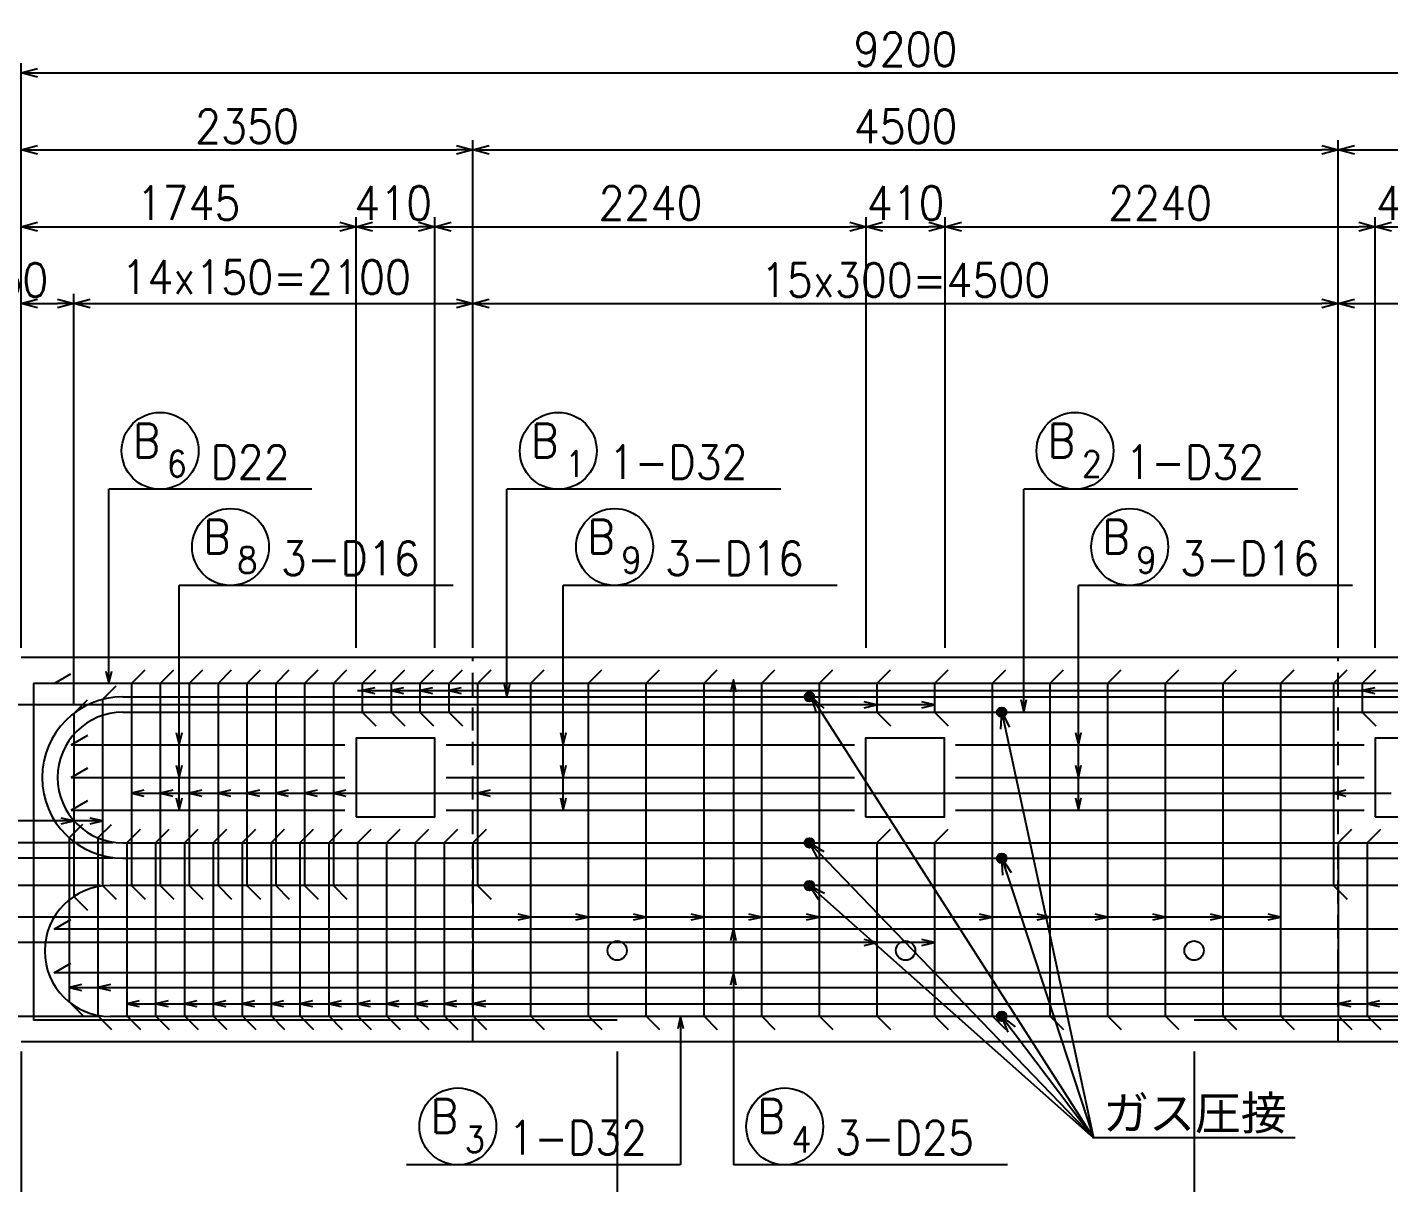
# Model space of a CAD drawing. Extents: x 22924 to 64974, y 77923 to 107623.
# Drawn here: x 30211 to 37291, y 89287 to 95297 of the extents above; entities that cross this region are included whole.
import ezdxf

# ---------------------------------------------------------------- set-up
doc = ezdxf.new("R2010")
doc.units = 0
doc.header["$LTSCALE"] = 300
doc.header["$MEASUREMENT"] = 0
doc.linetypes.add('HASEN1', pattern=[3, 2, -1])
doc.layers.get('0').update_dxf_attribs({"linetype": 'CONTINUOUS'})
doc.layers.get('DEFPOINTS').update_dxf_attribs({"linetype": 'CONTINUOUS'})
for name, color, linetype in [('-コーベル', 2, 'CONTINUOUS'), ('-寸法', 1, 'CONTINUOUS'), ('-引き出し横', 1, 'CONTINUOUS'), ('-引き出し縦', 1, 'CONTINUOUS'), ('-構造', 3, 'CONTINUOUS'), ('-肋筋-桁', 3, 'CONTINUOUS'), ('LAYER001', 7, 'CONTINUOUS'), ('鉄筋', 2, 'CONTINUOUS'), ('鉄筋材料', 3, 'CONTINUOUS')]:
    doc.layers.add(name, color=color, linetype=linetype)
doc.styles.add('MS明朝', font='MS PMincho.ttf')
doc.styles.add('romans', font='ROMANS.shx', dxfattribs={"width": 0.9, "bigfont": 'EXTFONT.shx'})
doc.styles.add('ｽﾀｲﾙ1', font='ROMANS.shx', dxfattribs={"bigfont": 'EXTFONT.shx'})
doc.dimstyles.new('ST-50', dxfattribs={"dimscale": 50, "dimtxt": 3.5, "dimasz": 1.7, "dimexe": 1, "dimexo": 1, "dimgap": 1, "dimtad": 0, "dimdec": 0, "dimzin": 0, "dimdsep": 46, "dimtxsty": 'romans', "dimblk": 'OPEN30', "dimcen": 1, "dimdle": 3, "dimclrd": 1, "dimclre": 1, "dimclrt": 3, "dimaunit": 1, "dimadec": 0, "dimazin": 0, "dimtfac": 1, "dimtdec": 0, "dimtix": 1, "dimtmove": 2, "dimatfit": 3, "dimldrblk": 'OPEN30', "dimfxl": 0, "dimtvp": 0.7, "dimtolj": 1, "dimtzin": 0, "dimarcsym": 0})

# ---------------------------------------------------------------- blocks, each defined once
blk = doc.blocks.new('_Open30')
at = {"color": 0, "lineweight": -2}
for p, q in [((-1, 0.268), (0, 0)), ((0, 0), (-1, -0.268)), ((0, 0), (-1, 0))]:
    blk.add_line(p, q, dxfattribs=at)
blk = doc.blocks.new('*D12')
at = {"layer": '-寸法', "color": 1, "linetype": 'Continuous', "lineweight": -2}
for p, q in [((32528.5, 92069.4), (32528.5, 93909.4)), ((37028.5, 92069.4), (37028.5, 93909.4)), ((32613.5, 93859.4), (36943.5, 93859.4))]:
    blk.add_line(p, q, dxfattribs=at)
at = {"layer": 'DEFPOINTS', "color": 0, "linetype": 'Continuous'}
for p in [(37028.5, 93859.4), (32528.5, 92019.4), (37028.5, 92019.4)]:
    blk.add_point(p, dxfattribs=at)
at = {"layer": '-寸法', "color": 1, "linetype": 'Continuous', "lineweight": -2, "xscale": 85, "yscale": 85, "zscale": 85, "rotation": 180}
blk.add_blockref('_Open30', (32528.5, 93859.4), dxfattribs=at)
at = {"layer": '-寸法', "color": 1, "linetype": 'Continuous', "lineweight": -2, "xscale": 85, "yscale": 85, "zscale": 85}
blk.add_blockref('_Open30', (37028.5, 93859.4), dxfattribs=at)
at = {"layer": '-寸法', "color": 3, "linetype": 'Continuous', "insert": (34778.5, 93981.9), "char_height": 175, "attachment_point": 5, "style": 'romans'}
blk.add_mtext('\\A1;15x300=4500', dxfattribs=at)
blk = doc.blocks.new('*D13')
at = {"layer": '-寸法', "color": 1, "linetype": 'Continuous', "lineweight": -2}
for p, q in [((33278.5, 89969.4), (33278.5, 88402.3)), ((36278.5, 89969.4), (36278.5, 88402.3)), ((33363.5, 88452.3), (36193.5, 88452.3))]:
    blk.add_line(p, q, dxfattribs=at)
at = {"layer": 'DEFPOINTS', "color": 0, "linetype": 'Continuous'}
for p in [(33278.5, 90019.4), (36278.5, 90019.4), (36278.5, 88452.3)]:
    blk.add_point(p, dxfattribs=at)
at = {"layer": '-寸法', "color": 1, "linetype": 'Continuous', "lineweight": -2, "xscale": 85, "yscale": 85, "zscale": 85, "rotation": 180}
blk.add_blockref('_Open30', (33278.5, 88452.3), dxfattribs=at)
at = {"layer": '-寸法', "color": 1, "linetype": 'Continuous', "lineweight": -2, "xscale": 85, "yscale": 85, "zscale": 85}
blk.add_blockref('_Open30', (36278.5, 88452.3), dxfattribs=at)
at = {"layer": '-寸法', "color": 3, "linetype": 'Continuous', "insert": (34778.5, 88574.8), "char_height": 175, "attachment_point": 5, "style": 'romans'}
blk.add_mtext('\\A1;2×1500=3000', dxfattribs=at)
blk = doc.blocks.new('*D15')
at = {"layer": '-寸法', "color": 1, "linetype": 'Continuous', "lineweight": -2}
for p, q in [((30178.5, 92069.4), (30178.5, 95109.4)), ((39378.5, 92069.4), (39378.5, 95109.4)), ((30263.5, 95059.4), (39293.5, 95059.4))]:
    blk.add_line(p, q, dxfattribs=at)
at = {"layer": 'DEFPOINTS', "color": 0, "linetype": 'Continuous'}
for p in [(39378.5, 95059.4), (30178.5, 92019.4), (39378.5, 92019.4)]:
    blk.add_point(p, dxfattribs=at)
at = {"layer": '-寸法', "color": 1, "linetype": 'Continuous', "lineweight": -2, "xscale": 85, "yscale": 85, "zscale": 85, "rotation": 180}
blk.add_blockref('_Open30', (30178.5, 95059.4), dxfattribs=at)
at = {"layer": '-寸法', "color": 1, "linetype": 'Continuous', "lineweight": -2, "xscale": 85, "yscale": 85, "zscale": 85}
blk.add_blockref('_Open30', (39378.5, 95059.4), dxfattribs=at)
at = {"layer": '-寸法', "color": 3, "linetype": 'Continuous', "insert": (34778.5, 95181.9), "char_height": 175, "attachment_point": 5, "style": 'romans'}
blk.add_mtext('\\A1;9200', dxfattribs=at)
blk = doc.blocks.new('*D16')
at = {"layer": '-寸法', "color": 1, "linetype": 'Continuous', "lineweight": -2}
for p, q in [((34983.5, 92069.4), (34983.5, 94309.4)), ((37220.6, 92069.4), (37220.6, 94309.4)), ((35068.5, 94259.4), (37135.6, 94259.4))]:
    blk.add_line(p, q, dxfattribs=at)
at = {"layer": 'DEFPOINTS', "color": 0, "linetype": 'Continuous'}
for p in [(37220.6, 94259.4), (34983.5, 92019.4), (37220.6, 92019.4)]:
    blk.add_point(p, dxfattribs=at)
at = {"layer": '-寸法', "color": 1, "linetype": 'Continuous', "lineweight": -2, "xscale": 85, "yscale": 85, "zscale": 85, "rotation": 180}
blk.add_blockref('_Open30', (34983.5, 94259.4), dxfattribs=at)
at = {"layer": '-寸法', "color": 1, "linetype": 'Continuous', "lineweight": -2, "xscale": 85, "yscale": 85, "zscale": 85}
blk.add_blockref('_Open30', (37220.6, 94259.4), dxfattribs=at)
at = {"layer": '-寸法', "color": 3, "linetype": 'Continuous', "insert": (36102, 94381.9), "char_height": 175, "attachment_point": 5, "style": 'romans'}
blk.add_mtext('\\A1;2240', dxfattribs=at)
blk = doc.blocks.new('*D17')
at = {"layer": '-寸法', "color": 1, "linetype": 'Continuous', "lineweight": -2}
for p, q in [((32528.5, 92119.4), (32528.5, 94709.4)), ((37028.5, 92069.4), (37028.5, 94709.4)), ((32613.5, 94659.4), (36943.5, 94659.4))]:
    blk.add_line(p, q, dxfattribs=at)
at = {"layer": 'DEFPOINTS', "color": 0, "linetype": 'Continuous'}
for p in [(37028.5, 94659.4), (32528.5, 92069.4), (37028.5, 92019.4)]:
    blk.add_point(p, dxfattribs=at)
at = {"layer": '-寸法', "color": 1, "linetype": 'Continuous', "lineweight": -2, "xscale": 85, "yscale": 85, "zscale": 85, "rotation": 180}
blk.add_blockref('_Open30', (32528.5, 94659.4), dxfattribs=at)
at = {"layer": '-寸法', "color": 1, "linetype": 'Continuous', "lineweight": -2, "xscale": 85, "yscale": 85, "zscale": 85}
blk.add_blockref('_Open30', (37028.5, 94659.4), dxfattribs=at)
at = {"layer": '-寸法', "color": 3, "linetype": 'Continuous', "insert": (34778.5, 94781.9), "char_height": 175, "attachment_point": 5, "style": 'romans'}
blk.add_mtext('\\A1;4500', dxfattribs=at)
blk = doc.blocks.new('*D32')
at = {"layer": '-構造', "color": 1, "linetype": 'Continuous', "lineweight": -2}
for p, q in [((27270.4, 91139.5), (27270.4, 91224.5)), ((30658.5, 91054.5), (27220.4, 91054.5)), ((27270.4, 91054.5), (27270.4, 90974.5)), ((30658.5, 90974.5), (27220.4, 90974.5)), ((27270.4, 90889.5), (27270.4, 90804.5))]:
    blk.add_line(p, q, dxfattribs=at)
at = {"layer": 'DEFPOINTS', "color": 0, "linetype": 'Continuous'}
for p in [(30708.5, 91054.5), (27270.4, 90974.5), (30708.5, 90974.5)]:
    blk.add_point(p, dxfattribs=at)
at = {"layer": '-構造', "color": 1, "linetype": 'Continuous', "lineweight": -2, "xscale": 85, "yscale": 85, "zscale": 85}
for p, rotation in [((27270.4, 91054.5), 270), ((27270.4, 90974.5), 90)]:
    blk.add_blockref('_Open30', p, dxfattribs=dict(at, rotation=rotation))
at = {"layer": '-構造', "color": 3, "linetype": 'Continuous', "insert": (27429.5, 91251.1), "char_height": 175, "attachment_point": 5, "rotation": 90, "style": 'romans'}
blk.add_mtext('\\A1;80', dxfattribs=at)
blk = doc.blocks.new('*D33')
at = {"layer": '-構造', "color": 1, "linetype": 'Continuous', "lineweight": -2}
for p, q in [((30591.5, 90832.4), (27220.4, 90832.4)), ((27270.4, 90747.4), (27270.4, 90237.4)), ((30591.5, 90152.4), (27220.4, 90152.4))]:
    blk.add_line(p, q, dxfattribs=at)
at = {"layer": 'DEFPOINTS', "color": 0, "linetype": 'Continuous'}
for p in [(30641.5, 90832.4), (27270.4, 90152.4), (30641.5, 90152.4)]:
    blk.add_point(p, dxfattribs=at)
at = {"layer": '-構造', "color": 1, "linetype": 'Continuous', "lineweight": -2, "xscale": 85, "yscale": 85, "zscale": 85}
for p, rotation in [((27270.4, 90832.4), 90), ((27270.4, 90152.4), 270)]:
    blk.add_blockref('_Open30', p, dxfattribs=dict(at, rotation=rotation))
at = {"layer": '-構造', "color": 3, "linetype": 'Continuous', "insert": (27114.1, 90492.4), "char_height": 175, "attachment_point": 5, "rotation": 90, "style": 'romans'}
blk.add_mtext('\\A1;680', dxfattribs=at)
blk = doc.blocks.new('*D41')
at = {"layer": '-寸法', "color": 1, "linetype": 'Continuous', "lineweight": -2}
for p, q in [((30178.5, 92069.4), (30178.5, 93909.4)), ((30452.9, 92069.4), (30452.9, 93909.4)), ((30263.5, 93859.4), (30367.9, 93859.4))]:
    blk.add_line(p, q, dxfattribs=at)
at = {"layer": 'DEFPOINTS', "color": 0, "linetype": 'Continuous'}
for p in [(30452.9, 93859.4), (30178.5, 92019.4), (30452.9, 92019.4)]:
    blk.add_point(p, dxfattribs=at)
at = {"layer": '-寸法', "color": 1, "linetype": 'Continuous', "lineweight": -2, "xscale": 85, "yscale": 85, "zscale": 85, "rotation": 180}
blk.add_blockref('_Open30', (30178.5, 93859.4), dxfattribs=at)
at = {"layer": '-寸法', "color": 1, "linetype": 'Continuous', "lineweight": -2, "xscale": 85, "yscale": 85, "zscale": 85}
blk.add_blockref('_Open30', (30452.9, 93859.4), dxfattribs=at)
at = {"layer": '-寸法', "color": 3, "linetype": 'Continuous', "insert": (30117.6, 93981.9), "char_height": 175, "attachment_point": 5, "style": 'romans'}
blk.add_mtext('\\A1;250', dxfattribs=at)
blk = doc.blocks.new('*D56')
at = {"layer": '-寸法', "color": 1, "linetype": 'Continuous', "lineweight": -2}
for p, q in [((32330.6, 92069.4), (32330.6, 94309.4)), ((34573.5, 92069.4), (34573.5, 94309.4)), ((32415.6, 94259.4), (34488.5, 94259.4))]:
    blk.add_line(p, q, dxfattribs=at)
at = {"layer": 'DEFPOINTS', "color": 0, "linetype": 'Continuous'}
for p in [(34573.5, 94259.4), (32330.6, 92019.4), (34573.5, 92019.4)]:
    blk.add_point(p, dxfattribs=at)
at = {"layer": '-寸法', "color": 1, "linetype": 'Continuous', "lineweight": -2, "xscale": 85, "yscale": 85, "zscale": 85, "rotation": 180}
blk.add_blockref('_Open30', (32330.6, 94259.4), dxfattribs=at)
at = {"layer": '-寸法', "color": 1, "linetype": 'Continuous', "lineweight": -2, "xscale": 85, "yscale": 85, "zscale": 85}
blk.add_blockref('_Open30', (34573.5, 94259.4), dxfattribs=at)
at = {"layer": '-寸法', "color": 3, "linetype": 'Continuous', "insert": (33452, 94381.9), "char_height": 175, "attachment_point": 5, "style": 'romans'}
blk.add_mtext('\\A1;2240', dxfattribs=at)
blk = doc.blocks.new('*D57')
at = {"layer": '-寸法', "color": 1, "linetype": 'Continuous', "lineweight": -2}
for p, q in [((30178.5, 89969.4), (30178.5, 88402.3)), ((33278.5, 89969.4), (33278.5, 88402.3)), ((30263.5, 88452.3), (33193.5, 88452.3))]:
    blk.add_line(p, q, dxfattribs=at)
at = {"layer": 'DEFPOINTS', "color": 0, "linetype": 'Continuous'}
for p in [(30178.5, 90019.4), (33278.5, 90019.4), (33278.5, 88452.3)]:
    blk.add_point(p, dxfattribs=at)
at = {"layer": '-寸法', "color": 1, "linetype": 'Continuous', "lineweight": -2, "xscale": 85, "yscale": 85, "zscale": 85, "rotation": 180}
blk.add_blockref('_Open30', (30178.5, 88452.3), dxfattribs=at)
at = {"layer": '-寸法', "color": 1, "linetype": 'Continuous', "lineweight": -2, "xscale": 85, "yscale": 85, "zscale": 85}
blk.add_blockref('_Open30', (33278.5, 88452.3), dxfattribs=at)
at = {"layer": '-寸法', "color": 3, "linetype": 'Continuous', "insert": (31728.5, 88574.8), "char_height": 175, "attachment_point": 5, "style": 'romans'}
blk.add_mtext('\\A1;3100', dxfattribs=at)
blk = doc.blocks.new('*D58')
at = {"layer": '-寸法', "color": 1, "linetype": 'Continuous', "lineweight": -2}
for p, q in [((30178.5, 92069.4), (30178.5, 94309.4)), ((31920.6, 92069.4), (31920.6, 94309.4)), ((30263.5, 94259.4), (31835.6, 94259.4))]:
    blk.add_line(p, q, dxfattribs=at)
at = {"layer": 'DEFPOINTS', "color": 0, "linetype": 'Continuous'}
for p in [(31920.6, 94259.4), (30178.5, 92019.4), (31920.6, 92019.4)]:
    blk.add_point(p, dxfattribs=at)
at = {"layer": '-寸法', "color": 1, "linetype": 'Continuous', "lineweight": -2, "xscale": 85, "yscale": 85, "zscale": 85, "rotation": 180}
blk.add_blockref('_Open30', (30178.5, 94259.4), dxfattribs=at)
at = {"layer": '-寸法', "color": 1, "linetype": 'Continuous', "lineweight": -2, "xscale": 85, "yscale": 85, "zscale": 85}
blk.add_blockref('_Open30', (31920.6, 94259.4), dxfattribs=at)
at = {"layer": '-寸法', "color": 3, "linetype": 'Continuous', "insert": (31049.5, 94381.9), "char_height": 175, "attachment_point": 5, "style": 'romans'}
blk.add_mtext('\\A1;1745', dxfattribs=at)
blk = doc.blocks.new('*D59')
at = {"layer": '-寸法', "color": 1, "linetype": 'Continuous', "lineweight": -2}
for p, q in [((30178.5, 92069.4), (30178.5, 94709.4)), ((32528.5, 92119.4), (32528.5, 94709.4)), ((30263.5, 94659.4), (32443.5, 94659.4))]:
    blk.add_line(p, q, dxfattribs=at)
at = {"layer": 'DEFPOINTS', "color": 0, "linetype": 'Continuous'}
for p in [(32528.5, 94659.4), (32528.5, 92069.4), (30178.5, 92019.4)]:
    blk.add_point(p, dxfattribs=at)
at = {"layer": '-寸法', "color": 1, "linetype": 'Continuous', "lineweight": -2, "xscale": 85, "yscale": 85, "zscale": 85, "rotation": 180}
blk.add_blockref('_Open30', (30178.5, 94659.4), dxfattribs=at)
at = {"layer": '-寸法', "color": 1, "linetype": 'Continuous', "lineweight": -2, "xscale": 85, "yscale": 85, "zscale": 85}
blk.add_blockref('_Open30', (32528.5, 94659.4), dxfattribs=at)
at = {"layer": '-寸法', "color": 3, "linetype": 'Continuous', "insert": (31353.5, 94781.9), "char_height": 175, "attachment_point": 5, "style": 'romans'}
blk.add_mtext('\\A1;2350', dxfattribs=at)
blk = doc.blocks.new('*D60')
at = {"layer": '-寸法', "color": 1, "linetype": 'Continuous', "lineweight": -2}
for p, q in [((30452.9, 91777.7), (30452.9, 93909.4)), ((32528.5, 92069.4), (32528.5, 93909.4)), ((30537.9, 93859.4), (32443.5, 93859.4))]:
    blk.add_line(p, q, dxfattribs=at)
at = {"layer": 'DEFPOINTS', "color": 0, "linetype": 'Continuous'}
for p in [(32528.5, 93859.4), (32528.5, 92019.4), (30452.9, 91727.7)]:
    blk.add_point(p, dxfattribs=at)
at = {"layer": '-寸法', "color": 1, "linetype": 'Continuous', "lineweight": -2, "xscale": 85, "yscale": 85, "zscale": 85, "rotation": 180}
blk.add_blockref('_Open30', (30452.9, 93859.4), dxfattribs=at)
at = {"layer": '-寸法', "color": 1, "linetype": 'Continuous', "lineweight": -2, "xscale": 85, "yscale": 85, "zscale": 85}
blk.add_blockref('_Open30', (32528.5, 93859.4), dxfattribs=at)
at = {"layer": '-寸法', "color": 3, "linetype": 'Continuous', "insert": (31453.5, 93997), "char_height": 175, "attachment_point": 5, "style": 'romans'}
blk.add_mtext('\\A1;14x150=2100', dxfattribs=at)
blk = doc.blocks.new('*D61')
at = {"layer": '-寸法', "color": 1, "linetype": 'Continuous', "lineweight": -2}
for p, q in [((31920.6, 92069.4), (31920.6, 94309.4)), ((32330.6, 92069.4), (32330.6, 94309.4)), ((32005.6, 94259.4), (32245.6, 94259.4))]:
    blk.add_line(p, q, dxfattribs=at)
at = {"layer": 'DEFPOINTS', "color": 0, "linetype": 'Continuous'}
for p in [(32330.6, 94259.4), (31920.6, 92019.4), (32330.6, 92019.4)]:
    blk.add_point(p, dxfattribs=at)
at = {"layer": '-寸法', "color": 1, "linetype": 'Continuous', "lineweight": -2, "xscale": 85, "yscale": 85, "zscale": 85, "rotation": 180}
blk.add_blockref('_Open30', (31920.6, 94259.4), dxfattribs=at)
at = {"layer": '-寸法', "color": 1, "linetype": 'Continuous', "lineweight": -2, "xscale": 85, "yscale": 85, "zscale": 85}
blk.add_blockref('_Open30', (32330.6, 94259.4), dxfattribs=at)
at = {"layer": '-寸法', "color": 3, "linetype": 'Continuous', "insert": (32113.7, 94381.9), "char_height": 175, "attachment_point": 5, "style": 'romans'}
blk.add_mtext('\\A1;410', dxfattribs=at)
blk = doc.blocks.new('*D62')
at = {"layer": '-寸法', "color": 1, "linetype": 'Continuous', "lineweight": -2}
for p, q in [((34573.5, 92069.4), (34573.5, 94309.4)), ((34983.5, 92069.4), (34983.5, 94309.4)), ((34658.5, 94259.4), (34898.5, 94259.4))]:
    blk.add_line(p, q, dxfattribs=at)
at = {"layer": 'DEFPOINTS', "color": 0, "linetype": 'Continuous'}
for p in [(34983.5, 94259.4), (34573.5, 92019.4), (34983.5, 92019.4)]:
    blk.add_point(p, dxfattribs=at)
at = {"layer": '-寸法', "color": 1, "linetype": 'Continuous', "lineweight": -2, "xscale": 85, "yscale": 85, "zscale": 85, "rotation": 180}
blk.add_blockref('_Open30', (34573.5, 94259.4), dxfattribs=at)
at = {"layer": '-寸法', "color": 1, "linetype": 'Continuous', "lineweight": -2, "xscale": 85, "yscale": 85, "zscale": 85}
blk.add_blockref('_Open30', (34983.5, 94259.4), dxfattribs=at)
at = {"layer": '-寸法', "color": 3, "linetype": 'Continuous', "insert": (34778.5, 94381.9), "char_height": 175, "attachment_point": 5, "style": 'romans'}
blk.add_mtext('\\A1;410', dxfattribs=at)
blk = doc.blocks.new('*D88')
at = {"layer": '-寸法', "color": 1, "linetype": 'Continuous', "lineweight": -2}
for p, q in [((37028.5, 92069.4), (37028.5, 94709.4)), ((39378.5, 92069.4), (39378.5, 94709.4)), ((37113.5, 94659.4), (39293.5, 94659.4))]:
    blk.add_line(p, q, dxfattribs=at)
at = {"layer": 'DEFPOINTS', "color": 0, "linetype": 'Continuous'}
for p in [(39378.5, 94659.4), (37028.5, 92019.4), (39378.5, 92019.4)]:
    blk.add_point(p, dxfattribs=at)
at = {"layer": '-寸法', "color": 1, "linetype": 'Continuous', "lineweight": -2, "xscale": 85, "yscale": 85, "zscale": 85, "rotation": 180}
blk.add_blockref('_Open30', (37028.5, 94659.4), dxfattribs=at)
at = {"layer": '-寸法', "color": 1, "linetype": 'Continuous', "lineweight": -2, "xscale": 85, "yscale": 85, "zscale": 85}
blk.add_blockref('_Open30', (39378.5, 94659.4), dxfattribs=at)
at = {"layer": '-寸法', "color": 3, "linetype": 'Continuous', "insert": (38203.5, 94781.9), "char_height": 175, "attachment_point": 5, "style": 'romans'}
blk.add_mtext('\\A1;2350', dxfattribs=at)
blk = doc.blocks.new('*D90')
at = {"layer": '-寸法', "color": 1, "linetype": 'Continuous', "lineweight": -2}
for p, q in [((36278.5, 89969.4), (36278.5, 88402.3)), ((39378.5, 89969.4), (39378.5, 88402.3)), ((36363.5, 88452.3), (39293.5, 88452.3))]:
    blk.add_line(p, q, dxfattribs=at)
at = {"layer": 'DEFPOINTS', "color": 0, "linetype": 'Continuous'}
for p in [(36278.5, 90019.4), (39378.5, 90019.4), (39378.5, 88452.3)]:
    blk.add_point(p, dxfattribs=at)
at = {"layer": '-寸法', "color": 1, "linetype": 'Continuous', "lineweight": -2, "xscale": 85, "yscale": 85, "zscale": 85, "rotation": 180}
blk.add_blockref('_Open30', (36278.5, 88452.3), dxfattribs=at)
at = {"layer": '-寸法', "color": 1, "linetype": 'Continuous', "lineweight": -2, "xscale": 85, "yscale": 85, "zscale": 85}
blk.add_blockref('_Open30', (39378.5, 88452.3), dxfattribs=at)
at = {"layer": '-寸法', "color": 3, "linetype": 'Continuous', "insert": (37828.5, 88574.8), "char_height": 175, "attachment_point": 5, "style": 'romans'}
blk.add_mtext('\\A1;3100', dxfattribs=at)
blk = doc.blocks.new('*D92')
at = {"layer": '-寸法', "color": 1, "linetype": 'Continuous', "lineweight": -2}
for p, q in [((37220.6, 92069.4), (37220.6, 94309.4)), ((37630.6, 92069.4), (37630.6, 94309.4)), ((37305.6, 94259.4), (37545.6, 94259.4))]:
    blk.add_line(p, q, dxfattribs=at)
at = {"layer": 'DEFPOINTS', "color": 0, "linetype": 'Continuous'}
for p in [(37630.6, 94259.4), (37220.6, 92019.4), (37630.6, 92019.4)]:
    blk.add_point(p, dxfattribs=at)
at = {"layer": '-寸法', "color": 1, "linetype": 'Continuous', "lineweight": -2, "xscale": 85, "yscale": 85, "zscale": 85, "rotation": 180}
blk.add_blockref('_Open30', (37220.6, 94259.4), dxfattribs=at)
at = {"layer": '-寸法', "color": 1, "linetype": 'Continuous', "lineweight": -2, "xscale": 85, "yscale": 85, "zscale": 85}
blk.add_blockref('_Open30', (37630.6, 94259.4), dxfattribs=at)
at = {"layer": '-寸法', "color": 3, "linetype": 'Continuous', "insert": (37426.6, 94381.9), "char_height": 175, "attachment_point": 5, "style": 'romans'}
blk.add_mtext('\\A1;410', dxfattribs=at)
blk = doc.blocks.new('*D153')
at = {"layer": '-構造', "color": 1, "linetype": 'Continuous', "lineweight": -2}
for p, q in [((37028.5, 92069.4), (37028.5, 93909.4)), ((39103.5, 92119.4), (39103.5, 93909.4)), ((37113.5, 93859.4), (39018.5, 93859.4))]:
    blk.add_line(p, q, dxfattribs=at)
at = {"layer": 'DEFPOINTS', "color": 0, "linetype": 'Continuous'}
for p in [(39103.5, 93859.4), (39103.5, 92069.4), (37028.5, 92019.4)]:
    blk.add_point(p, dxfattribs=at)
at = {"layer": '-構造', "color": 1, "linetype": 'Continuous', "lineweight": -2, "xscale": 85, "yscale": 85, "zscale": 85, "rotation": 180}
blk.add_blockref('_Open30', (37028.5, 93859.4), dxfattribs=at)
at = {"layer": '-構造', "color": 1, "linetype": 'Continuous', "lineweight": -2, "xscale": 85, "yscale": 85, "zscale": 85}
blk.add_blockref('_Open30', (39103.5, 93859.4), dxfattribs=at)
at = {"layer": '-構造', "color": 3, "linetype": 'Continuous', "insert": (38066, 93981.9), "char_height": 175, "attachment_point": 5, "style": 'romans'}
blk.add_mtext('\\A1;14x150=2100', dxfattribs=at)

msp = doc.modelspace()

# ---------------------------------------------------------------- linework, layer by layer
at = {"layer": '-コーベル', "color": 2, "linetype": 'Continuous'}
for p, q in [((30708.5, 91814.5), (38848.5, 91814.5)), ((30708.5, 91734.5), (38848.5, 91734.5)), ((30708.5, 91054.5), (38848.5, 91054.5)), ((30708.5, 90974.5), (38848.5, 90974.5)), ((38915.5, 90832.4), (30641.5, 90832.4)), ((38915.5, 90832.2), (30641.5, 90832.2)), ((39206.1, 90605.6), (30350.9, 90605.6)), ((39206.1, 90379), (30350.9, 90379)), ((33278.5, 90132.2), (30243, 90132.2)), ((38915.5, 90152.4), (30641.5, 90152.4)), ((39314, 90132.2), (36278.5, 90132.2))]:
    msp.add_line(p, q, dxfattribs=at)
for centre, radius in [((30708.5, 91394.5), 420), ((30708.5, 91394.5), 340), ((30641.5, 90492.4), 340)]:
    msp.add_arc(centre, radius, 90, 270, dxfattribs=at)
at = {"layer": '-引き出し横', "color": 1, "linetype": 'Continuous'}
msp.add_line((30602.9, 91168.8), (28584.2, 91168.8), dxfattribs=at)
at = {"layer": '-引き出し横', "color": 1, "linetype": 'Continuous', "flags": 128}
for points in [[(31691.4, 92893.5), (30634.9, 92893.5)], [(30634.9, 91902.4), (30634.9, 92893.5)], [(31001, 91502.4), (31001, 92393.5)], [(32998.3, 91502.4), (32998.3, 92393.5)], [(35677, 91502.4), (35677, 92393.5)], [(30619.9, 91948.4), (30634.9, 91883.4), (30649.9, 91948.4)], [(34928.5, 91772.5), (30004.9, 91772.5)], [(34563.5, 91757.5), (34628.5, 91772.5), (34563.5, 91787.5)], [(34863.5, 91757.5), (34928.5, 91772.5), (34863.5, 91787.5)], [(30986, 91629.5), (31001, 91564.5), (31016, 91629.5)], [(32983.3, 91629.5), (32998.3, 91564.5), (33013.3, 91629.5)], [(35662, 91629.5), (35677, 91564.5), (35692, 91629.5)], [(31001, 91442.4), (31001, 91602.4)], [(32998.3, 91442.4), (32998.3, 91602.4)], [(35677, 91442.4), (35677, 91602.4)], [(30986, 91459.5), (31001, 91394.5), (31016, 91459.5)], [(31001, 91224.5), (31001, 91442.4)], [(32983.3, 91459.5), (32998.3, 91394.5), (33013.3, 91459.5)], [(32998.3, 91224.5), (32998.3, 91442.4)], [(35662, 91459.5), (35677, 91394.5), (35692, 91459.5)], [(35677, 91224.5), (35677, 91442.4)], [(30986, 91289.5), (31001, 91224.5), (31016, 91289.5)], [(32983.3, 91289.5), (32998.3, 91224.5), (33013.3, 91289.5)], [(35662, 91289.5), (35677, 91224.5), (35692, 91289.5)], [(30387.9, 91153.8), (30452.9, 91168.8), (30387.9, 91183.8)], [(30537.9, 91153.8), (30602.9, 91168.8), (30537.9, 91183.8)], [(32528.5, 90668.6), (28609.5, 90668.6)], [(32828.5, 90668.6), (32528.5, 90668.6)], [(32763.5, 90653.6), (32828.5, 90668.6), (32763.5, 90683.6)], [(33128.5, 90668.6), (32828.5, 90668.6)], [(33063.5, 90653.6), (33128.5, 90668.6), (33063.5, 90683.6)], [(33428.5, 90668.6), (33128.5, 90668.6)], [(33363.5, 90653.6), (33428.5, 90668.6), (33363.5, 90683.6)], [(33728.5, 90668.6), (33428.5, 90668.6)], [(33663.5, 90653.6), (33728.5, 90668.6), (33663.5, 90683.6)], [(34028.5, 90668.6), (33728.5, 90668.6)], [(33963.5, 90653.6), (34028.5, 90668.6), (33963.5, 90683.6)], [(34328.5, 90668.6), (34028.5, 90668.6)], [(34263.5, 90653.6), (34328.5, 90668.6), (34263.5, 90683.6)], [(34928.5, 90668.6), (34328.5, 90668.6)], [(35228.5, 90668.6), (34928.5, 90668.6)], [(35163.5, 90653.6), (35228.5, 90668.6), (35163.5, 90683.6)], [(35528.5, 90668.6), (35228.5, 90668.6)], [(35463.5, 90653.6), (35528.5, 90668.6), (35463.5, 90683.6)], [(35828.5, 90668.6), (35528.5, 90668.6)], [(35763.5, 90653.6), (35828.5, 90668.6), (35763.5, 90683.6)], [(36128.5, 90668.6), (35828.5, 90668.6)], [(36063.5, 90653.6), (36128.5, 90668.6), (36063.5, 90683.6)], [(36428.5, 90668.6), (36128.5, 90668.6)], [(36363.5, 90653.6), (36428.5, 90668.6), (36363.5, 90683.6)], [(36728.5, 90668.6), (36428.5, 90668.6)], [(36663.5, 90653.6), (36728.5, 90668.6), (36663.5, 90683.6)], [(34928.5, 90536.6), (29886.8, 90536.6)], [(34563.5, 90521.6), (34628.5, 90536.6), (34563.5, 90551.6)], [(34863.5, 90521.6), (34928.5, 90536.6), (34863.5, 90551.6)]]:
    msp.add_lwpolyline(points, dxfattribs=at)
at = {"layer": '-引き出し縦', "color": 1, "linetype": 'Continuous', "flags": 128}
for points in [[(34130.5, 92893.5), (32705.5, 92893.5)], [(32705.5, 91814.5), (32705.5, 92893.5)], [(35392.6, 91734.5), (35392.6, 92893.5)], [(36817.6, 92893.5), (35392.6, 92893.5)], [(32426, 92393.5), (31001, 92393.5)], [(34423.3, 92393.5), (32998.3, 92393.5)], [(37102, 92393.5), (35677, 92393.5)], [(33897.9, 91838.4), (33882.9, 91903.4), (33867.9, 91838.4)], [(33882.9, 91903.4), (33882.9, 90710.6)], [(31928.5, 91846.3), (37428.5, 91846.3)], [(32017.9, 91861.3), (31952.9, 91846.3), (32017.9, 91831.3)], [(32168.3, 91861.3), (32103.3, 91846.3), (32168.3, 91831.3)], [(32317.9, 91861.3), (32252.9, 91846.3), (32317.9, 91831.3)], [(32467.9, 91861.3), (32402.9, 91846.3), (32467.9, 91831.3)], [(32690.5, 91879.5), (32705.5, 91814.5), (32720.5, 91879.5)], [(37218.5, 91861.3), (37153.5, 91846.3), (37218.5, 91831.3)], [(35377.6, 91799.5), (35392.6, 91734.5), (35407.6, 91799.5)], [(30817.9, 91328.4), (30752.9, 91313.4), (30817.9, 91298.4)], [(30752.9, 91313.4), (37303.5, 91313.4)], [(30967.9, 91328.4), (30902.9, 91313.4), (30967.9, 91298.4)], [(31117.9, 91328.4), (31052.9, 91313.4), (31117.9, 91298.4)], [(31267.9, 91328.4), (31202.9, 91313.4), (31267.9, 91298.4)], [(31417.9, 91328.4), (31352.9, 91313.4), (31417.9, 91298.4)], [(31567.9, 91328.4), (31502.9, 91313.4), (31567.9, 91298.4)], [(31717.9, 91328.4), (31652.9, 91313.4), (31717.9, 91298.4)], [(31867.9, 91328.4), (31802.9, 91313.4), (31867.9, 91298.4)], [(32617.9, 91328.4), (32552.9, 91313.4), (32617.9, 91298.4)], [(37068.5, 91328.4), (37003.5, 91313.4), (37068.5, 91298.4)], [(33882.9, 90742.5), (33882.9, 89379.9)], [(33897.9, 90545.5), (33882.9, 90610.5), (33867.9, 90545.5)], [(33897.9, 90314), (33882.9, 90379), (33867.9, 90314)], [(30493.5, 90317.3), (30428.5, 90302.3), (30493.5, 90287.3)], [(30428.5, 90302.3), (41563.9, 90302.3)], [(30643.5, 90317.3), (30578.5, 90302.3), (30643.5, 90287.3)], [(30793.5, 90233.2), (30728.5, 90218.2), (30793.5, 90203.2)], [(30728.5, 90218.2), (37278.5, 90218.2)], [(30943.5, 90233.2), (30878.5, 90218.2), (30943.5, 90203.2)], [(31093.5, 90233.2), (31028.5, 90218.2), (31093.5, 90203.2)], [(31243.5, 90233.2), (31178.5, 90218.2), (31243.5, 90203.2)], [(31393.5, 90233.2), (31328.5, 90218.2), (31393.5, 90203.2)], [(31543.5, 90233.2), (31478.5, 90218.2), (31543.5, 90203.2)], [(31693.5, 90233.2), (31628.5, 90218.2), (31693.5, 90203.2)], [(31843.5, 90233.2), (31778.5, 90218.2), (31843.5, 90203.2)], [(31993.5, 90233.2), (31928.5, 90218.2), (31993.5, 90203.2)], [(32143.5, 90233.2), (32078.5, 90218.2), (32143.5, 90203.2)], [(32293.5, 90233.2), (32228.5, 90218.2), (32293.5, 90203.2)], [(32443.5, 90233.2), (32378.5, 90218.2), (32443.5, 90203.2)], [(32593.5, 90233.2), (32528.5, 90218.2), (32593.5, 90203.2)], [(37093.5, 90233.2), (37028.5, 90218.2), (37093.5, 90203.2)], [(37243.5, 90233.2), (37178.5, 90218.2), (37243.5, 90203.2)], [(37228.5, 90218.2), (39490, 90218.2), (39490, 89764.6)], [(33623.4, 90087.4), (33608.4, 90152.4), (33593.4, 90087.4)], [(33608.4, 90152.4), (33608.4, 89379.9)], [(36804.7, 89520.7), (35754.9, 89520.7)], [(33608.4, 89379.9), (32183.4, 89379.9)], [(35307.9, 89379.9), (33882.9, 89379.9)]]:
    msp.add_lwpolyline(points, dxfattribs=at)
at = {"layer": '-引き出し縦', "linetype": 'Continuous'}
for centre in [(30901.7, 93093.5), (32972.3, 93093.5), (35659.4, 93093.5), (31267.8, 92593.5), (33265.1, 92593.5), (35943.8, 92593.5), (32450.2, 89579.9), (34149.7, 89579.9)]:
    msp.add_circle(centre, 200, dxfattribs=at)
at = {"layer": '-構造', "color": 3, "linetype": 'Continuous'}
for p, q in [((39378.5, 92019.4), (30178.5, 92019.4)), ((39378.5, 90019.4), (30178.5, 90019.4))]:
    msp.add_line(p, q, dxfattribs=at)
at = {"layer": '-構造', "color": 4, "linetype": 'HASEN1', "ltscale": 0.2}
for p, q in [((32528.5, 90019.4), (32528.5, 92019.4)), ((37028.5, 90019.4), (37028.5, 92019.4))]:
    msp.add_line(p, q, dxfattribs=at)
at = {"layer": '-構造', "color": 3, "linetype": 'Continuous', "flags": 128}
for points in [[(31920.6, 91189.5), (32330.6, 91189.5), (32330.6, 91599.5), (31920.6, 91599.5), (31920.6, 91189.5)], [(34570.6, 91189.5), (34980.6, 91189.5), (34980.6, 91599.5), (34570.6, 91599.5), (34570.6, 91189.5)], [(37220.6, 91189.5), (37630.6, 91189.5), (37630.6, 91599.5), (37220.6, 91599.5), (37220.6, 91189.5)]]:
    msp.add_lwpolyline(points, dxfattribs=at)
at = {"layer": '-構造', "linetype": 'Continuous'}
for centre, radius in [((34278.5, 91814.5), 25), ((34278.5, 91814.5), 17.5), ((34278.5, 91814.5), 10), ((35278.5, 91734.5), 25), ((35278.5, 91734.5), 17.5), ((35278.5, 91734.5), 10), ((34278.5, 91054.5), 25), ((34278.5, 91054.5), 17.5), ((34278.5, 91054.5), 10), ((35278.5, 90974.5), 25), ((35278.5, 90974.5), 17.5), ((35278.5, 90974.5), 10), ((34278.5, 90832.1), 25), ((34278.5, 90832.1), 17.5), ((34278.5, 90832.1), 10), ((35278.5, 90152.4), 25), ((35278.5, 90152.4), 17.5), ((35278.5, 90152.4), 10)]:
    msp.add_circle(centre, radius, dxfattribs=at)
at = {"layer": '-構造', "color": 1, "linetype": 'Continuous'}
for centre in [(33278.5, 90494.4), (34778.5, 90494.4), (36278.5, 90494.4)]:
    msp.add_circle(centre, 50, dxfattribs=at)
at = {"layer": '-肋筋-桁', "color": 3, "linetype": 'Continuous'}
for p, q in [((30752.9, 91884.4), (30823.6, 91955.1)), ((30902.9, 91884.4), (30973.6, 91955.1)), ((31052.9, 91884.4), (31123.6, 91955.1)), ((31202.9, 91884.4), (31273.6, 91955.1)), ((31352.9, 91884.4), (31423.6, 91955.1)), ((31502.9, 91884.4), (31573.6, 91955.1)), ((31652.9, 91884.4), (31723.6, 91955.1)), ((31802.9, 91884.4), (31873.6, 91955.1)), ((31952.9, 91884.4), (32023.6, 91955.1)), ((32102.9, 91884.4), (32173.6, 91955.1)), ((32252.9, 91884.4), (32323.6, 91955.1)), ((32402.9, 91884.4), (32473.6, 91955.1)), ((32552.9, 91884.4), (32623.6, 91955.1)), ((37003.5, 91884.4), (37074.3, 91955.1)), ((37153.5, 91884.4), (37224.3, 91955.1)), ((30602.9, 91801), (30673.6, 91871.7)), ((30752.9, 91884.4), (30752.9, 90832.2)), ((30902.9, 91884.4), (30902.9, 90832.2)), ((31052.9, 91884.4), (31052.9, 90832.2)), ((31202.9, 91884.4), (31202.9, 90832.2)), ((31352.9, 91884.4), (31352.9, 90832.2)), ((31502.9, 91884.4), (31502.9, 90832.2)), ((31652.9, 91884.4), (31652.9, 90832.2)), ((31802.9, 91884.4), (31802.9, 90832.2)), ((31952.9, 91884.4), (31952.9, 91734.5)), ((32102.9, 91884.4), (32102.9, 91734.5)), ((32252.9, 91884.4), (32252.9, 91734.5)), ((32402.9, 91884.4), (32402.9, 91734.5)), ((32552.9, 91884.4), (32552.9, 90832.2)), ((37003.5, 91884.4), (37003.5, 90832.2)), ((37153.5, 91884.4), (37153.5, 91734.5)), ((30452.9, 91727.7), (30523.6, 91798.4)), ((30602.9, 91801), (30602.9, 90832.2)), ((30452.9, 91727.7), (30452.9, 90775.3)), ((31952.9, 91734.5), (32023.6, 91663.8)), ((32102.9, 91734.5), (32173.6, 91663.8)), ((32252.9, 91734.5), (32323.6, 91663.8)), ((32402.9, 91734.5), (32473.6, 91663.8)), ((37153.5, 91734.5), (37224.3, 91663.8)), ((30428.5, 91081.4), (30499.3, 91152.1)), ((30578.5, 91080.3), (30649.3, 91151)), ((30728.5, 91054.5), (30799.3, 91125.2)), ((30878.5, 91054.5), (30949.3, 91125.2)), ((31028.5, 91054.5), (31099.3, 91125.2)), ((31178.5, 91054.5), (31249.3, 91125.2)), ((31328.5, 91054.5), (31399.3, 91125.2)), ((31478.5, 91054.5), (31549.3, 91125.2)), ((31628.5, 91054.5), (31699.3, 91125.2)), ((31778.5, 91054.5), (31849.3, 91125.2)), ((31928.5, 91054.5), (31999.3, 91125.2)), ((32078.5, 91054.5), (32149.3, 91125.2)), ((32228.5, 91054.5), (32299.3, 91125.2)), ((32378.5, 91054.5), (32449.3, 91125.2)), ((32528.5, 91054.5), (32599.3, 91125.2)), ((37028.5, 91054.5), (37099.3, 91125.2)), ((37178.5, 91054.5), (37249.3, 91125.2)), ((30428.5, 91081.4), (30428.5, 90227.4)), ((30578.5, 91080.3), (30578.5, 90154.4)), ((30728.5, 91054.5), (30728.5, 90154.4)), ((30878.5, 91054.5), (30878.5, 90154.4)), ((31028.5, 91054.5), (31028.5, 90154.4)), ((31178.5, 91054.5), (31178.5, 90154.4)), ((31328.5, 91054.5), (31328.5, 90154.4)), ((31478.5, 91054.5), (31478.5, 90154.4)), ((31628.5, 91054.5), (31628.5, 90154.4)), ((31778.5, 91054.5), (31778.5, 90154.4)), ((31928.5, 91054.5), (31928.5, 90154.4)), ((32078.5, 91054.5), (32078.5, 90154.4)), ((32228.5, 91054.5), (32228.5, 90154.4)), ((32378.5, 91054.5), (32378.5, 90154.4)), ((32528.5, 91054.5), (32528.5, 90154.4)), ((37028.5, 91054.5), (37028.5, 90154.4)), ((37178.5, 91054.5), (37178.5, 90154.4)), ((30452.9, 90775.3), (30523.6, 90704.6)), ((30602.9, 90832.2), (30673.6, 90761.5)), ((30752.9, 90832.2), (30823.6, 90761.5)), ((30902.9, 90832.2), (30973.6, 90761.5)), ((31052.9, 90832.2), (31123.6, 90761.5)), ((31202.9, 90832.2), (31273.6, 90761.5)), ((31352.9, 90832.2), (31423.6, 90761.5)), ((31502.9, 90832.2), (31573.6, 90761.5)), ((31652.9, 90832.2), (31723.6, 90761.5)), ((31802.9, 90832.2), (31873.6, 90761.5)), ((32552.9, 90832.2), (32623.6, 90761.5)), ((37003.5, 90832.4), (37074.3, 90761.7)), ((30428.5, 90227.4), (30499.3, 90156.7)), ((30578.5, 90155.4), (30649.3, 90084.7)), ((30728.5, 90155.4), (30799.3, 90084.7)), ((30878.5, 90155.4), (30949.3, 90084.7)), ((31028.5, 90155.4), (31099.3, 90084.7)), ((31178.5, 90155.4), (31249.3, 90084.7)), ((31328.5, 90155.4), (31399.3, 90084.7)), ((31478.5, 90155.4), (31549.3, 90084.7)), ((31628.5, 90155.4), (31699.3, 90084.7)), ((31778.5, 90155.4), (31849.3, 90084.7)), ((31928.5, 90155.4), (31999.3, 90084.7)), ((32078.5, 90155.4), (32149.3, 90084.7)), ((32228.5, 90155.4), (32299.3, 90084.7)), ((32378.5, 90155.4), (32449.3, 90084.7)), ((32528.5, 90155.4), (32599.3, 90084.7)), ((37028.5, 90155.4), (37099.3, 90084.7)), ((37178.5, 90155.4), (37249.3, 90084.7))]:
    msp.add_line(p, q, dxfattribs=at)
at = {"layer": 'LAYER001', "color": 3, "linetype": 'Continuous'}
for p, q in [((32828.5, 91883.4), (32899.3, 91954.1)), ((33128.5, 91883.4), (33199.3, 91954.1)), ((33428.5, 91883.4), (33499.3, 91954.1)), ((33728.5, 91883.4), (33799.3, 91954.1)), ((34028.5, 91883.4), (34099.3, 91954.1)), ((34328.5, 91883.4), (34399.3, 91954.1)), ((34628.5, 91883.4), (34699.3, 91954.1)), ((34928.5, 91883.4), (34999.3, 91954.1)), ((35228.5, 91883.4), (35299.3, 91954.1)), ((35528.5, 91883.4), (35599.3, 91954.1)), ((35828.5, 91883.4), (35899.3, 91954.1)), ((36128.5, 91883.4), (36199.3, 91954.1)), ((36428.5, 91883.4), (36499.3, 91954.1)), ((36728.5, 91883.4), (36799.3, 91954.1)), ((32828.5, 91884.4), (32828.5, 90154.4)), ((33128.5, 91884.4), (33128.5, 90154.4)), ((33428.5, 91884.4), (33428.5, 90154.4)), ((33728.5, 91884.4), (33728.5, 90154.4)), ((34028.5, 91884.4), (34028.5, 90154.4)), ((34328.5, 91884.4), (34328.5, 90154.4)), ((34628.5, 91884.4), (34628.5, 91734.5)), ((34928.5, 91884.4), (34928.5, 91734.5)), ((35228.5, 91884.4), (35228.5, 90154.4)), ((35528.5, 91884.4), (35528.5, 90154.4)), ((35828.5, 91884.4), (35828.5, 90154.4)), ((36128.5, 91884.4), (36128.5, 90154.4)), ((36428.5, 91884.4), (36428.5, 90154.4)), ((36728.5, 91884.4), (36728.5, 90154.4)), ((34628.5, 91734.5), (34699.3, 91663.8)), ((34928.5, 91734.5), (34999.3, 91663.8)), ((34628.5, 91054.5), (34699.3, 91125.2)), ((34928.5, 91054.5), (34999.3, 91125.2)), ((34628.5, 91054.5), (34628.5, 90154.4)), ((34928.5, 91054.5), (34928.5, 90154.4)), ((32828.5, 90155.4), (32899.3, 90084.7)), ((33128.5, 90155.4), (33199.3, 90084.7)), ((33428.5, 90155.4), (33499.3, 90084.7)), ((33728.5, 90155.4), (33799.3, 90084.7)), ((34028.5, 90155.4), (34099.3, 90084.7)), ((34328.5, 90155.4), (34399.3, 90084.7)), ((34628.5, 90155.4), (34699.3, 90084.7)), ((34928.5, 90155.4), (34999.3, 90084.7)), ((35228.5, 90155.4), (35299.3, 90084.7)), ((35528.5, 90154.4), (35599.3, 90083.7)), ((35828.5, 90154.4), (35899.3, 90083.7)), ((36128.5, 90154.4), (36199.3, 90083.7)), ((36428.5, 90154.4), (36499.3, 90083.7)), ((36728.5, 90154.4), (36799.3, 90083.7))]:
    msp.add_line(p, q, dxfattribs=at)
at = {"layer": '鉄筋', "color": 2, "linetype": 'Continuous'}
for p, q in [((30350.9, 91884.4), (30437.6, 91934.4)), ((39314, 91884.4), (30243, 91884.4)), ((30243, 91884.4), (30243, 90132.2)), ((30438.5, 91564.5), (30525.2, 91614.5)), ((30438.5, 91564.5), (31862.6, 91564.5)), ((32388.6, 91564.5), (34512.6, 91564.5)), ((35038.6, 91564.5), (37162.6, 91564.5)), ((30438.5, 91394.5), (30525.2, 91444.5)), ((30438.5, 91394.5), (31862.6, 91394.5)), ((32388.6, 91394.5), (34512.6, 91394.5)), ((35038.6, 91394.5), (37162.6, 91394.5)), ((30438.5, 91224.5), (30525.2, 91274.5)), ((30438.5, 91224.5), (31862.6, 91224.5)), ((32388.6, 91224.5), (34512.6, 91224.5)), ((35038.6, 91224.5), (37162.6, 91224.5)), ((30350.9, 90605.6), (30437.6, 90655.6)), ((30350.9, 90379), (30437.6, 90429))]:
    msp.add_line(p, q, dxfattribs=at)

# ---------------------------------------------------------------- texts
at = {"layer": '-引き出し縦', "color": 3, "style": 'ｽﾀｲﾙ1', "width": 0.9}
for s, height, p in [('B', 175, (30760.2, 93059.6)), ('B', 175, (32830.8, 93059.6)), ('B', 175, (35517.8, 93059.6)), ('D22', 175, (31163.7, 92947.2)), ('1-D32', 175, (33234.3, 92947.2)), ('1-D32', 175, (35921.3, 92947.2)), ('6', 135, (30937.1, 92958.1)), ('1', 135, (33007.8, 92958.1)), ('2', 135, (35694.8, 92958.1)), ('B', 175, (31126.3, 92559.6)), ('B', 175, (33123.6, 92559.6)), ('B', 175, (35802.2, 92559.6)), ('3-D16', 175, (31529.8, 92447.2)), ('3-D16', 175, (33527.1, 92447.2)), ('3-D16', 175, (36205.7, 92447.2)), ('8', 135, (31303.3, 92458.1)), ('9', 135, (33300.5, 92458.1)), ('9', 135, (35979.2, 92458.1)), ('B', 175, (32308.7, 89545.9)), ('B', 175, (34008.1, 89545.9)), ('3', 135, (32485.6, 89444.5)), ('1-D32', 175, (32712.2, 89433.6)), ('4', 135, (34185.1, 89444.5)), ('3-D25', 175, (34411.6, 89433.6))]:
    msp.add_text(s, height=height, dxfattribs=at).set_placement(p)
at = {"layer": '鉄筋材料', "style": 'MS明朝'}
msp.add_text('ガス圧接', height=175, dxfattribs=at).set_placement((35805.7, 89562.2))

# ---------------------------------------------------------------- dimensions: what is measured, and where the dimension line sits
at = {"layer": '-寸法', "linetype": 'Continuous'}
for base, p1, p2, picture, middle in [((39378.5, 95059.4), (30178.5, 92019.4), (39378.5, 92019.4), '*D15', (34778.5, 95181.9)), ((32528.5, 94659.4), (30178.5, 92019.4), (32528.5, 92069.4), '*D59', (31353.5, 94781.9)), ((37028.5, 94659.4), (32528.5, 92069.4), (37028.5, 92019.4), '*D17', (34778.5, 94781.9)), ((39378.5, 94659.4), (37028.5, 92019.4), (39378.5, 92019.4), '*D88', (38203.5, 94781.9)), ((33278.5, 88452.3), (30178.5, 90019.4), (33278.5, 90019.4), '*D57', (31728.5, 88574.8)), ((39378.5, 88452.3), (36278.5, 90019.4), (39378.5, 90019.4), '*D90', (37828.5, 88574.8))]:
    dim = msp.add_linear_dim(base=base, p1=p1, p2=p2, dimstyle='ST-50', dxfattribs=at)
    dim.commit()
    dim.dimension.update_dxf_attribs({"geometry": picture, "text_midpoint": middle})
for base, p1, p2, text, picture, middle in [((31920.6, 94259.4), (30178.5, 92019.4), (31920.6, 92019.4), '1745', '*D58', (31049.5, 94381.9)), ((34573.5, 94259.4), (32330.6, 92019.4), (34573.5, 92019.4), '2240', '*D56', (33452, 94381.9)), ((37220.6, 94259.4), (34983.5, 92019.4), (37220.6, 92019.4), '2240', '*D16', (36102, 94381.9)), ((37028.5, 93859.4), (32528.5, 92019.4), (37028.5, 92019.4), '15x300=<>', '*D12', (34778.5, 93981.9)), ((36278.5, 88452.3), (33278.5, 90019.4), (36278.5, 90019.4), '2×1500=<>', '*D13', (34778.5, 88574.8))]:
    dim = msp.add_linear_dim(base=base, p1=p1, p2=p2, text=text, dimstyle='ST-50', dxfattribs=at)
    dim.commit()
    dim.dimension.update_dxf_attribs({"geometry": picture, "text_midpoint": middle})
for base, p1, p2, picture, middle in [((32330.6, 94259.4), (31920.6, 92019.4), (32330.6, 92019.4), '*D61', (32113.7, 94381.9)), ((34983.5, 94259.4), (34573.5, 92019.4), (34983.5, 92019.4), '*D62', (34778.5, 94381.9)), ((37630.6, 94259.4), (37220.6, 92019.4), (37630.6, 92019.4), '*D92', (37426.6, 94381.9))]:
    dim = msp.add_linear_dim(base=base, p1=p1, p2=p2, dimstyle='ST-50', dxfattribs=at)
    dim.commit()
    dim.dimension.update_dxf_attribs({"geometry": picture, "text_midpoint": middle, "dimtype": 160})
for base, p1, p2, text, picture, middle in [((30452.9, 93859.4), (30178.5, 92019.4), (30452.9, 92019.4), '250', '*D41', (30117.6, 93981.9)), ((32528.5, 93859.4), (30452.9, 91727.7), (32528.5, 92019.4), '14x150=2100', '*D60', (31453.5, 93997))]:
    dim = msp.add_linear_dim(base=base, p1=p1, p2=p2, text=text, dimstyle='ST-50', dxfattribs=at)
    dim.commit()
    dim.dimension.update_dxf_attribs({"geometry": picture, "text_midpoint": middle, "dimtype": 160})
at = {"layer": '-構造', "linetype": 'Continuous'}
dim = msp.add_linear_dim(base=(39103.5, 93859.4), p1=(37028.5, 92019.4), p2=(39103.5, 92069.4), text='14x150=2100', dimstyle='ST-50', dxfattribs=at)
dim.commit()
dim.dimension.update_dxf_attribs({"geometry": '*D153', "text_midpoint": (38066, 93981.9)})
for base, p1, p2, picture, middle in [((27270.4, 90974.5), (30708.5, 91054.5), (30708.5, 90974.5), '*D32', (27429.5, 91251.1)), ((27270.4, 90152.4), (30641.5, 90832.4), (30641.5, 90152.4), '*D33', (27114.1, 90492.4))]:
    dim = msp.add_linear_dim(base=base, p1=p1, p2=p2, angle=90, dimstyle='ST-50', dxfattribs=at)
    dim.commit()
    dim.dimension.update_dxf_attribs({"geometry": picture, "text_midpoint": middle, "dimtype": 160})

# ---------------------------------------------------------------- leaders
for points in [[(34288.5, 91814.5), (35754.9, 89520.7)], [(35278.5, 91734.5), (35754.9, 89520.7)], [(34278.5, 91054.5), (35754.9, 89520.7)], [(35278.5, 90974.5), (35754.9, 89520.7)], [(34278.5, 90832.1), (35754.9, 89520.7)], [(35278.5, 90152.4), (35754.9, 89520.7)]]:
    msp.add_leader(points, dimstyle='ST-50', override={"dimgap": 1, "dimtad": 0}, dxfattribs=at)

doc.saveas('drawing.dxf')
